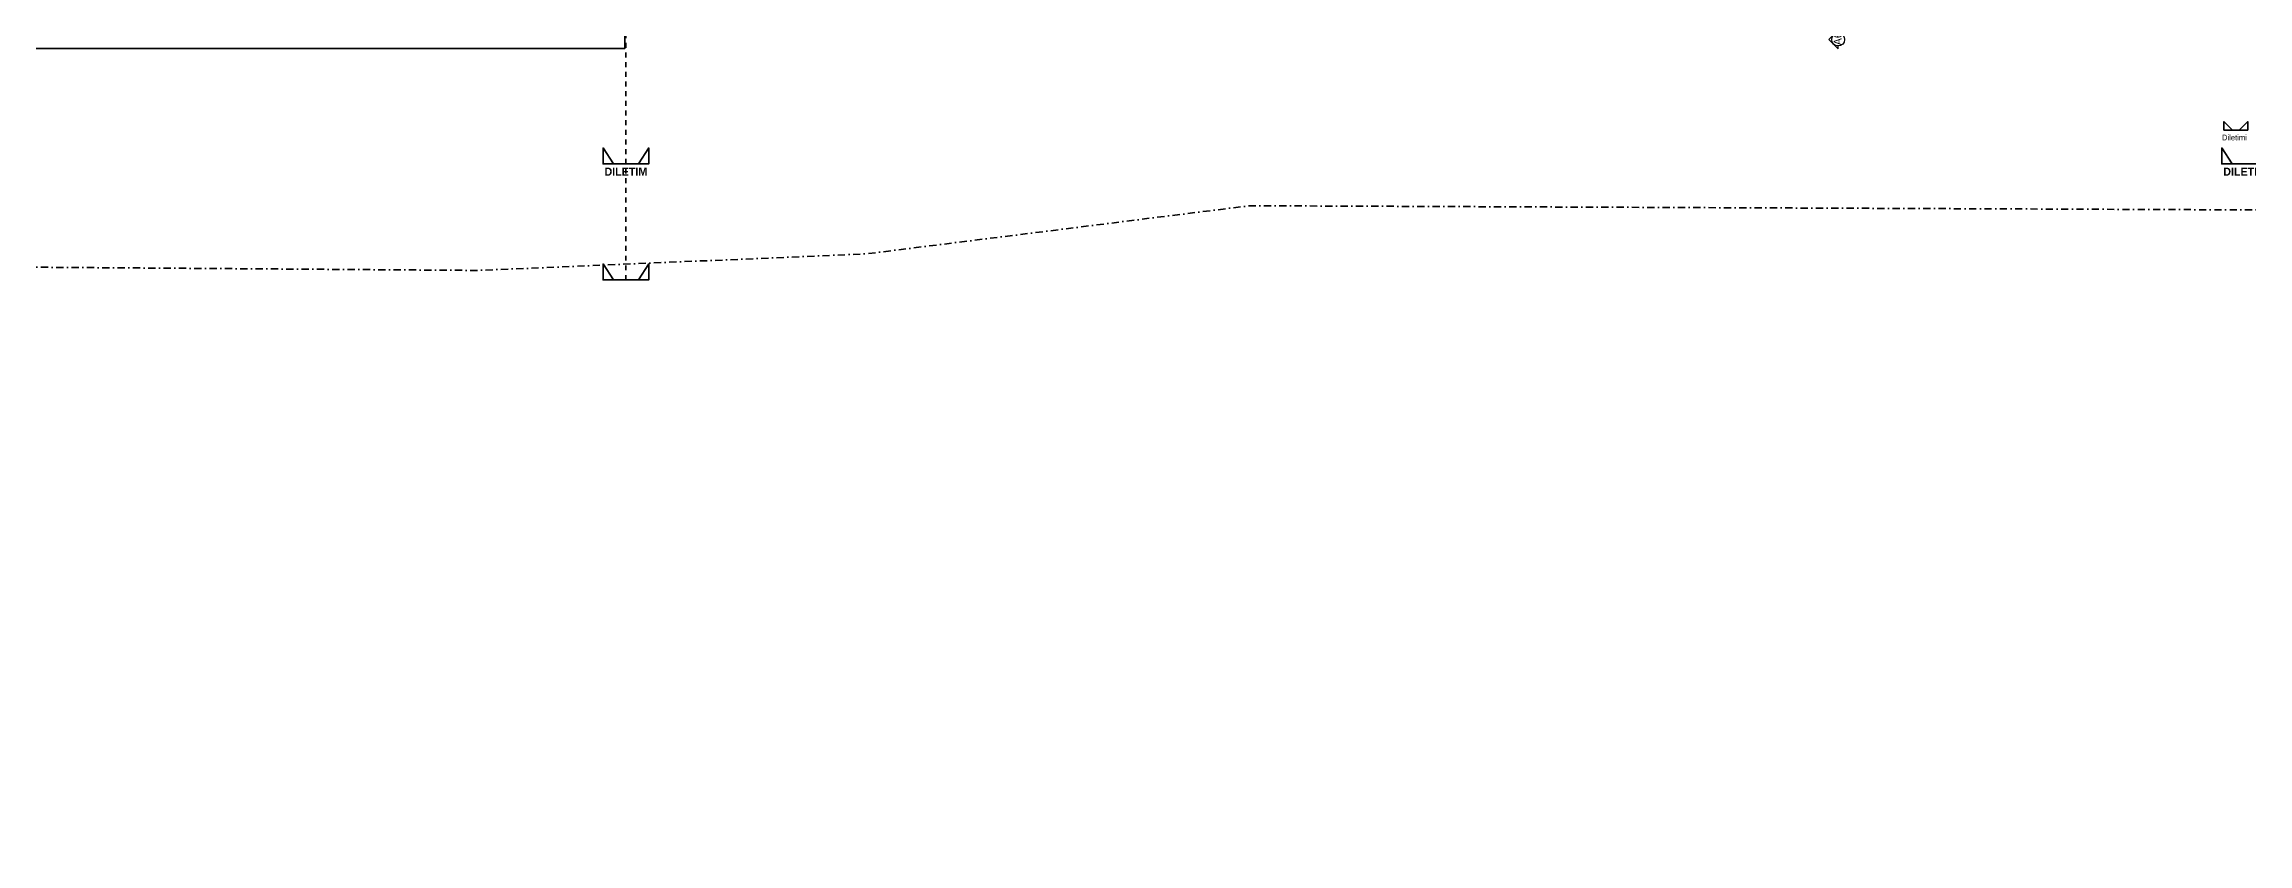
# Model space of a CAD drawing. Header units: millimetres. Extents: x 635850 to 824661, y -5878409 to -5774454.
# Drawn here: x 700891 to 749086, y -5878409 to -5860919 of the extents above; entities that cross this region are included whole.
import ezdxf

# ---------------------------------------------------------------- set-up
doc = ezdxf.new("R2010")
doc.units = ezdxf.units.MM
doc.header["$MEASUREMENT"] = 0
doc.linetypes.add('Dashed', pattern=[211.666667, 105.833333, -105.833333])
doc.linetypes.add('Dot & Dashed', pattern=[335.138881, 158.75, -88.194444, 0, -88.194437])
for name, color, linetype, lineweight in [('2D Drafting - General_Pen_No__6', 5, 'Continuous', 35), ('A - Ndertesa 4 - Pllaka meskatit_Pen_No__7', 7, 'Continuous', 35), ('A - Ndertesa 5 - Drawing & Figure_Pen_No__46', 5, 'Continuous', 25), ('A - Ndertesa 5 - Drawing & Figure_Pen_No__6', 5, 'Continuous', 35), ('A - Ndertesa 8 - Shkallt_liftat_Pen_No__6', 5, 'Continuous', 35)]:
    doc.layers.add(name, color=color, linetype=linetype, lineweight=lineweight)
for name, color, linetype, lineweight, true_color in [('A - Ndertesa 4 - Parcelat_Pen_No__8', 7, 'Continuous', 35, 0xa80f02), ('Marker - Section_Pen_No__48', 7, 'Continuous', 25, 0xa80f02), ('Marker - Section_Pen_No__8', 7, 'Continuous', 35, 0xa80f02)]:
    doc.layers.add(name, color=color, linetype=linetype, lineweight=lineweight, true_color=true_color)
doc.layers.add('A - Ndertesa 4 - Pllaka meskatit', color=7, linetype='Continuous')
doc.layers.add('Marker - Section', color=7, linetype='Continuous')
doc.styles.add('GENERATED_STYLE_1', font='GOTHIC.TTF')
doc.styles.add('GENERATED_STYLE_4', font='GOTHIC.TTF')

# ---------------------------------------------------------------- blocks, each defined once
blk = doc.blocks.new('Slab_1', base_point=(672340, -5833507))
at = {"layer": 'A - Ndertesa 4 - Pllaka meskatit_Pen_No__7', "color": 7, "linetype": 'Continuous', "lineweight": 35, "flags": 128}
for points in [[(672340, -5833507), (713590, -5830932), (713590, -5861017), (672340, -5861017)], [(684490, -5846964), (686190, -5846964), (686190, -5844164), (684490, -5844164)], [(682540, -5847164), (684240, -5847164), (684240, -5845514), (682540, -5845514)]]:
    blk.add_lwpolyline(points, close=True, dxfattribs=at)
blk = doc.blocks.new('Cutting Plane_11', base_point=(740125, -5860819))
at = {"layer": 'Marker - Section_Pen_No__48', "color": 14, "linetype": 'Continuous', "lineweight": 25, "true_color": 0xa80f02}
for p, q in [((739925, -5828592), (740125, -5828392)), ((740125, -5828792), (739925, -5828592)), ((740125, -5828392), (740125, -5828450)), ((740125, -5828733), (740125, -5828792)), ((740125, -5860619), (739925, -5860819)), ((739925, -5860819), (740125, -5861019)), ((740125, -5860678), (740125, -5860619)), ((740125, -5861019), (740125, -5860961))]:
    blk.add_line(p, q, dxfattribs=at)
for centre in [(740125, -5828592), (740125, -5860819)]:
    blk.add_circle(centre, 141, dxfattribs=at)
at = {"layer": 'Marker - Section_Pen_No__8', "color": 14, "linetype": 'Dot & Dashed', "lineweight": 35, "true_color": 0xa80f02}
blk.add_line((740125, -5860619), (740125, -5828792), dxfattribs=at)
at = {"layer": 'Marker - Section_Pen_No__48', "color": 14, "lineweight": 25, "true_color": 0xa80f02, "char_height": 175, "rotation": 90, "style": 'GENERATED_STYLE_1'}
for s, insert, attachment_point in [('\\A1;{\\pql;\\pt0;\\fCentury Gothic|b0|i0|c0|p34;A6}', (740207, -5828753), 7), ('\\A1;{\\pqr;\\pt0;\\fCentury Gothic|b0|i0|c0|p34;A6}', (740207, -5860658), 9)]:
    blk.add_mtext(s, dxfattribs=dict(at, insert=insert, attachment_point=attachment_point))

msp = doc.modelspace()

# ---------------------------------------------------------------- linework, layer by layer
at = {"layer": '2D Drafting - General_Pen_No__6', "color": 5, "linetype": 'Dashed', "lineweight": 35}
msp.add_lwpolyline([(713614.8, -5866075), (713614.8, -5826416.8)], dxfattribs=at)
at = {"layer": '2D Drafting - General_Pen_No__6', "color": 5, "linetype": 'Continuous', "lineweight": 35}
msp.add_lwpolyline([(713341.6, -5866075), (713115.1, -5866075), (713115.1, -5865725), (713341.6, -5866075), (714114.6, -5866075), (714114.6, -5865725), (713888, -5866075)], dxfattribs=at)
at = {"layer": 'A - Ndertesa 4 - Parcelat_Pen_No__8', "color": 14, "linetype": 'Dot & Dashed', "lineweight": 35, "true_color": 0xa80f02, "flags": 128}
msp.add_lwpolyline([(733761.3, -5782580), (734384.5, -5782511.6), (739483.2, -5781910.3), (747197.4, -5781000), (784230.8, -5776632.3), (793698.8, -5776099.1), (819130, -5774668.2), (819631.1, -5776866.2), (819788.1, -5808768.6), (819746.4, -5820701.6), (819743.1, -5821766.1), (820301.5, -5825616.4), (821512.9, -5834119.4), (824288.1, -5853609.9), (824291, -5858767), (824299.3, -5867013.6), (824597.3, -5875197.7), (824661.3, -5876965.6), (784564.9, -5878321), (781955.6, -5878409.2), (781730.2, -5866302.9), (775348.1, -5866126), (752901.9, -5864556.1), (751179, -5864553.9), (727260.7, -5864453.7), (725402.9, -5864686.4), (718860.6, -5865507.5), (710389, -5865868.7), (686520.5, -5865695.5), (678720.9, -5864781.6), (675513.9, -5865184.2), (661350.7, -5864944.6), (635849.7, -5864460.6), (638063.7, -5831999.5), (638105, -5831384.7), (638101.8, -5831365), (638115.5, -5831200.6), (639884.7, -5813259.3), (641769, -5794156.2), (641993.7, -5791687.6), (680547, -5788218.5), (691950.8, -5787192.6), (699894.6, -5786316.7)], close=True, dxfattribs=at)
at = {"layer": 'A - Ndertesa 5 - Drawing & Figure_Pen_No__6', "color": 5, "linetype": 'Dashed', "lineweight": 35}
msp.add_lwpolyline([(713614.8, -5863539.6), (713614.8, -5827594.8)], dxfattribs=at)
at = {"layer": 'A - Ndertesa 5 - Drawing & Figure_Pen_No__6', "color": 5, "linetype": 'Continuous', "lineweight": 35}
for points in [[(713341.6, -5863539.6), (713115.1, -5863539.6), (713115.1, -5863189.6), (713341.6, -5863539.6), (714114.6, -5863539.6), (714114.6, -5863189.6), (713888, -5863539.6)], [(748741.6, -5863539.6), (748515.1, -5863539.6), (748515.1, -5863189.6), (748741.6, -5863539.6), (749514.6, -5863539.6), (749514.6, -5863189.6), (749288, -5863539.6)]]:
    msp.add_lwpolyline(points, dxfattribs=at)
at = {"layer": 'A - Ndertesa 8 - Shkallt_liftat_Pen_No__6', "color": 5, "linetype": 'Continuous', "lineweight": 35, "flags": 128}
for points in [[(748821.6, -5862800.9), (748560.3, -5862800.9), (748560.3, -5862612.5), (748748.6, -5862800.9)], [(748821.6, -5862800.9), (749082.9, -5862800.9), (749082.9, -5862612.5), (748894.5, -5862800.9)]]:
    msp.add_lwpolyline(points, dxfattribs=at)

# ---------------------------------------------------------------- block references
at = {"layer": 'A - Ndertesa 4 - Pllaka meskatit', "color": 7, "linetype": 'Continuous', "lineweight": 35}
msp.add_blockref('Slab_1', (672339.8, -5833507), dxfattribs=at)
at = {"layer": 'Marker - Section', "color": 14, "lineweight": 35, "true_color": 0xa80f02}
msp.add_blockref('Cutting Plane_11', (740125, -5860819.4), dxfattribs=at)

# ---------------------------------------------------------------- texts
at = {"layer": 'A - Ndertesa 5 - Drawing & Figure_Pen_No__46', "color": 5, "linetype": 'Continuous', "lineweight": 25, "char_height": 175, "attachment_point": 8, "style": 'GENERATED_STYLE_4'}
for insert in [(713614.8, -5863795.6), (749014.8, -5863795.6)]:
    msp.add_mtext('\\A1;{\\pqc;\\fCentury Gothic|b1|i0|c0|p34;DILETIM}', dxfattribs=dict(at, insert=insert))
at = {"layer": 'A - Ndertesa 8 - Shkallt_liftat_Pen_No__6', "color": 5, "linetype": 'Continuous', "lineweight": 35, "insert": (748791.2, -5863026.7), "char_height": 125, "attachment_point": 8, "style": 'GENERATED_STYLE_1'}
msp.add_mtext('\\A1;{\\pqc;\\fCentury Gothic|b0|i0|c0|p34;Diletimi}', dxfattribs=at)

doc.saveas('drawing.dxf')
